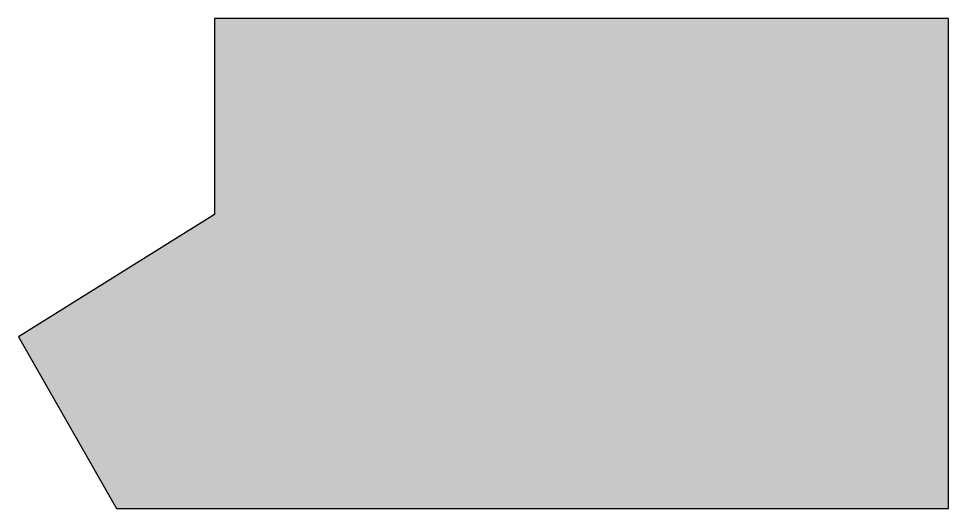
# Model space of a CAD drawing. Header units: metres. Extents: x -0.38 to 0, y -0.2 to 0.
import ezdxf

# ---------------------------------------------------------------- set-up
doc = ezdxf.new("R2010")
doc.units = ezdxf.units.M
doc.header["$MEASUREMENT"] = 0
doc.layers.get('0').update_dxf_attribs({"linetype": 'CONTINUOUS'})

msp = doc.modelspace()

# ---------------------------------------------------------------- hatches: boundary and pattern name
h = msp.add_hatch(color=253)
h.dxf.hatch_style = 1
h.paths.add_polyline_path([(-0.3, 0), (-0.3, -0.08), (-0.38, -0.13), (-0.34, -0.2), (0, -0.2), (0, 0)])

# ---------------------------------------------------------------- linework, layer by layer
at = {"color": 0, "linetype": 'ByBlock', "flags": 128}
msp.add_lwpolyline([(0, -0.2), (0, 0), (-0.3, 0), (-0.3, -0.08), (-0.38, -0.13), (-0.34, -0.2)], close=True, dxfattribs=at)

doc.saveas('drawing.dxf')
